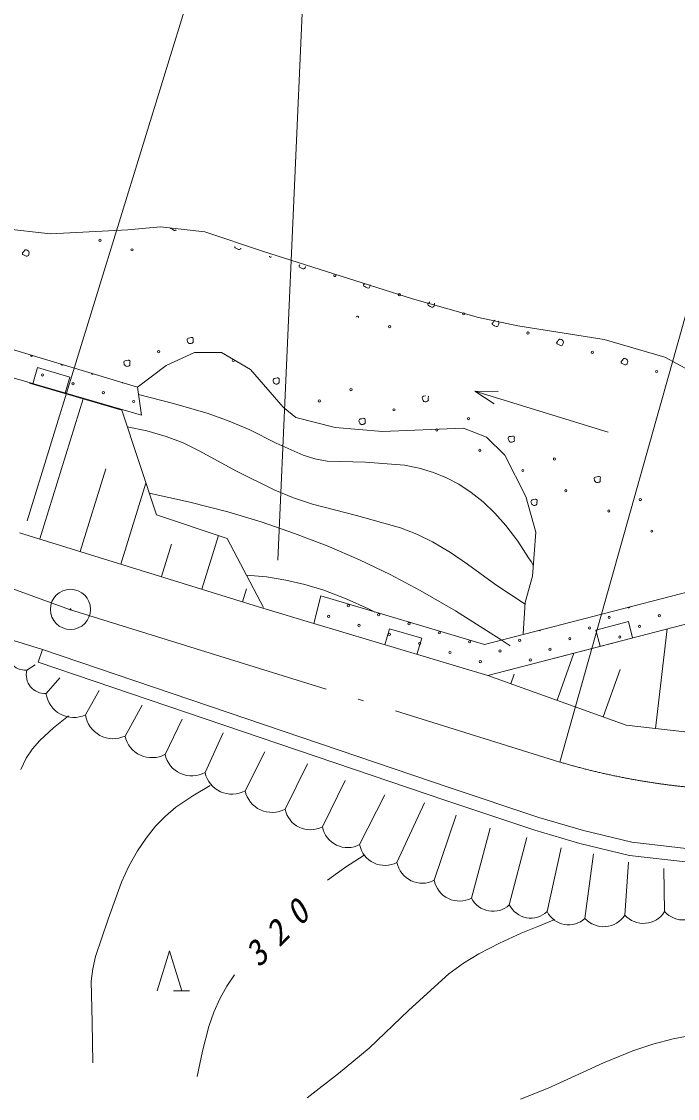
# Model space of a CAD drawing. Units: millimetres, scale not verified. Extents: x -625 to 692600, y -625 to 365855.
# Drawn here: x 460264 to 489551, y 229688 to 277794 of the extents above; entities that cross this region are included whole.
import ezdxf

# ---------------------------------------------------------------- set-up
doc = ezdxf.new("R2010")
doc.units = ezdxf.units.MM
doc.header["$LTSCALE"] = 1000
doc.linetypes.add('DASHED_SPACED', pattern=[12, 6, -6])
doc.linetypes.add('LONG_DASHED_DOTTED', pattern=[15.25, 12, -1.5, 0.25, -1.5])
doc.layers.add('S-SUV', color=7, linetype='Continuous', lineweight=13)
doc.styles.add('ＭＳ ゴシック', font='')
doc.styles.get('ＭＳ ゴシック').set_extended_font_data('MS Gothic')

msp = doc.modelspace()

# ---------------------------------------------------------------- linework, layer by layer
at = {"layer": 'S-SUV'}
for p, q in [((460521, 255488), (468671, 281997)), ((472962, 282012), (471713, 253733)), ((484305, 244713), (492213, 272863)), ((459428, 268543), (461559, 268313)), ((461559, 268313), (465015, 268486)), ((465015, 268486), (466466, 268630)), ((466466, 268630), (468453, 268399)), ((466932, 268543), (466918, 268563)), ((466962, 268527), (466932, 268543)), ((467016, 268501), (466962, 268527)), ((467078, 268466), (467016, 268501)), ((467125, 268464), (467078, 268466)), ((467156, 268480), (467125, 268464)), ((467169, 268494), (467156, 268480)), ((468453, 268399), (471016, 267535)), ((460305, 267457), (460339, 267492)), ((460339, 267492), (460362, 267519)), ((460362, 267519), (460378, 267542)), ((460378, 267542), (460390, 267566)), ((460390, 267566), (460410, 267584)), ((460410, 267584), (460423, 267594)), ((460423, 267594), (460444, 267597)), ((460444, 267597), (460464, 267593)), ((460464, 267593), (460486, 267590)), ((460486, 267590), (460520, 267582)), ((460520, 267582), (460559, 267556)), ((460559, 267556), (460582, 267531)), ((460582, 267531), (460596, 267506)), ((460596, 267506), (460601, 267458)), ((469784, 267727), (469786, 267750)), ((469793, 267704), (469784, 267727)), ((469806, 267685), (469793, 267704)), ((469836, 267669), (469806, 267685)), ((469890, 267642), (469836, 267669)), ((469952, 267608), (469890, 267642)), ((470000, 267605), (469952, 267608)), ((470030, 267622), (470000, 267605)), ((470053, 267645), (470030, 267622)), ((470062, 267671), (470053, 267645)), ((471016, 267535), (477726, 265404)), ((460302, 267429), (460305, 267457)), ((460311, 267405), (460302, 267429)), ((460324, 267386), (460311, 267405)), ((460354, 267370), (460324, 267386)), ((460408, 267344), (460354, 267370)), ((460470, 267309), (460408, 267344)), ((460518, 267307), (460470, 267309)), ((460548, 267323), (460518, 267307)), ((460570, 267346), (460548, 267323)), ((460583, 267383), (460570, 267346)), ((460595, 267417), (460583, 267383)), ((460601, 267458), (460595, 267417)), ((472658, 266869), (472661, 266897)), ((472667, 266846), (472658, 266869)), ((472661, 266897), (472688, 266924)), ((472681, 266826), (472667, 266846)), ((472711, 266810), (472681, 266826)), ((472765, 266784), (472711, 266810)), ((472827, 266749), (472765, 266784)), ((472874, 266747), (472827, 266749)), ((472905, 266763), (472874, 266747)), ((472927, 266786), (472905, 266763)), ((472940, 266823), (472927, 266786)), ((472949, 266849), (472940, 266823)), ((475533, 266010), (475536, 266038)), ((475536, 266038), (475570, 266073)), ((475570, 266073), (475592, 266099)), ((475831, 266031), (475826, 265999)), ((451208, 265737), (465439, 261462)), ((475542, 265987), (475533, 266010)), ((475555, 265968), (475542, 265987)), ((475585, 265951), (475555, 265968)), ((475639, 265925), (475585, 265951)), ((475701, 265891), (475639, 265925)), ((475749, 265888), (475701, 265891)), ((475779, 265904), (475749, 265888)), ((475802, 265928), (475779, 265904)), ((475814, 265964), (475802, 265928)), ((475826, 265999), (475814, 265964)), ((477726, 265404), (480663, 264569)), ((478407, 265151), (478410, 265179)), ((478416, 265128), (478407, 265151)), ((478410, 265179), (478445, 265214)), ((478430, 265109), (478416, 265128)), ((478460, 265093), (478430, 265109)), ((478445, 265214), (478468, 265241)), ((478514, 265067), (478460, 265093)), ((478468, 265241), (478484, 265264)), ((478484, 265264), (478489, 265276)), ((478576, 265032), (478514, 265067)), ((478676, 265069), (478654, 265046)), ((478689, 265106), (478676, 265069)), ((478701, 265140), (478689, 265106)), ((478707, 265181), (478701, 265140)), ((478703, 265216), (478707, 265181)), ((465615, 260203), (449099, 265005)), ((478623, 265029), (478576, 265032)), ((478654, 265046), (478623, 265029)), ((480663, 264569), (482420, 264195)), ((481282, 264293), (481285, 264321)), ((481291, 264270), (481282, 264293)), ((481285, 264321), (481319, 264356)), ((481304, 264250), (481291, 264270)), ((481334, 264234), (481304, 264250)), ((481319, 264356), (481342, 264383)), ((481388, 264208), (481334, 264234)), ((481342, 264383), (481358, 264406)), ((481358, 264406), (481370, 264430)), ((481370, 264430), (481390, 264448)), ((481450, 264173), (481388, 264208)), ((481498, 264171), (481450, 264173)), ((481528, 264187), (481498, 264171)), ((481551, 264210), (481528, 264187)), ((481551, 264407), (481563, 264395)), ((481563, 264247), (481551, 264210)), ((481563, 264395), (481576, 264370)), ((481575, 264282), (481563, 264247)), ((481581, 264322), (481575, 264282)), ((481576, 264370), (481581, 264322)), ((482420, 264195), (486278, 263590)), ((467657, 263600), (467672, 263631)), ((467672, 263631), (467712, 263657)), ((467712, 263657), (467782, 263666)), ((467782, 263666), (467841, 263677)), ((467841, 263677), (467875, 263682)), ((467875, 263682), (467897, 263674)), ((467897, 263674), (467918, 263661)), ((467918, 263661), (467932, 263637)), ((467932, 263637), (467925, 263588)), ((467653, 263568), (467657, 263600)), ((467665, 263531), (467653, 263568)), ((467675, 263496), (467665, 263531)), ((467695, 263459), (467675, 263496)), ((467727, 263424), (467695, 263459)), ((467753, 263412), (467727, 263424)), ((467786, 263405), (467753, 263412)), ((467833, 263408), (467786, 263405)), ((467865, 263422), (467833, 263408)), ((467885, 263432), (467865, 263422)), ((467904, 263441), (467885, 263432)), ((467919, 263456), (467904, 263441)), ((467924, 263472), (467919, 263456)), ((467925, 263588), (467923, 263553)), ((467923, 263553), (467924, 263525)), ((467924, 263525), (467929, 263498)), ((467929, 263498), (467924, 263472)), ((484156, 263434), (484159, 263462)), ((484166, 263411), (484156, 263434)), ((484159, 263462), (484194, 263497)), ((484179, 263392), (484166, 263411)), ((484209, 263375), (484179, 263392)), ((484194, 263497), (484217, 263524)), ((484263, 263349), (484209, 263375)), ((484217, 263524), (484233, 263547)), ((484233, 263547), (484244, 263571)), ((484244, 263571), (484264, 263590)), ((484325, 263315), (484263, 263349)), ((484264, 263590), (484278, 263599)), ((484278, 263599), (484298, 263602)), ((484298, 263602), (484319, 263599)), ((484319, 263599), (484341, 263595)), ((484372, 263312), (484325, 263315)), ((484341, 263595), (484375, 263587)), ((484403, 263329), (484372, 263312)), ((484375, 263587), (484414, 263562)), ((484425, 263352), (484403, 263329)), ((484414, 263562), (484437, 263536)), ((484438, 263388), (484425, 263352)), ((484437, 263536), (484451, 263511)), ((484450, 263423), (484438, 263388)), ((484456, 263464), (484450, 263423)), ((484451, 263511), (484456, 263464)), ((486278, 263590), (488992, 262804)), ((464959, 262650), (465019, 262661)), ((465019, 262661), (465052, 262666)), ((465052, 262666), (465074, 262658)), ((466721, 262434), (467989, 263008)), ((467989, 263008), (469196, 263008)), ((469196, 263008), (470494, 262253)), ((487069, 262639), (487091, 262665)), ((487091, 262665), (487107, 262688)), ((487107, 262688), (487119, 262713)), ((487119, 262713), (487139, 262731)), ((487139, 262731), (487152, 262741)), ((487152, 262741), (487173, 262744)), ((487173, 262744), (487193, 262740)), ((487193, 262740), (487215, 262736)), ((487215, 262736), (487249, 262728)), ((487249, 262728), (487289, 262703)), ((487289, 262703), (487312, 262678)), ((487312, 262678), (487325, 262653)), ((488992, 262804), (490087, 262199)), ((460975, 262333), (460766, 261613)), ((462416, 261914), (460975, 262333)), ((464830, 262551), (464835, 262583)), ((464842, 262515), (464830, 262551)), ((464835, 262583), (464849, 262615)), ((464853, 262480), (464842, 262515)), ((464849, 262615), (464889, 262641)), ((464872, 262443), (464853, 262480)), ((464905, 262408), (464872, 262443)), ((464889, 262641), (464959, 262650)), ((464930, 262396), (464905, 262408)), ((464964, 262389), (464930, 262396)), ((465011, 262392), (464964, 262389)), ((465043, 262406), (465011, 262392)), ((465062, 262416), (465043, 262406)), ((465081, 262425), (465062, 262416)), ((465074, 262658), (465095, 262645)), ((465096, 262440), (465081, 262425)), ((465095, 262645), (465110, 262621)), ((465101, 262456), (465096, 262440)), ((465103, 262572), (465100, 262536)), ((465100, 262536), (465101, 262509)), ((465101, 262509), (465106, 262482)), ((465106, 262482), (465101, 262456)), ((465110, 262621), (465103, 262572)), ((465439, 261462), (466721, 262434)), ((470494, 262253), (471944, 260562)), ((487031, 262576), (487034, 262604)), ((487040, 262552), (487031, 262576)), ((487034, 262604), (487069, 262639)), ((487053, 262533), (487040, 262552)), ((487083, 262517), (487053, 262533)), ((487137, 262491), (487083, 262517)), ((487199, 262456), (487137, 262491)), ((487247, 262454), (487199, 262456)), ((487277, 262470), (487247, 262454)), ((487300, 262493), (487277, 262470)), ((487312, 262530), (487300, 262493)), ((487324, 262564), (487312, 262530)), ((487330, 262605), (487324, 262564)), ((487325, 262653), (487330, 262605)), ((462206, 261194), (462416, 261914)), ((471492, 261761), (471496, 261793)), ((471503, 261724), (471492, 261761)), ((471496, 261793), (471511, 261824)), ((471514, 261689), (471503, 261724)), ((471511, 261824), (471550, 261850)), ((471550, 261850), (471621, 261860)), ((471621, 261860), (471680, 261871)), ((471680, 261871), (471714, 261875)), ((471714, 261875), (471736, 261868)), ((471736, 261868), (471757, 261854)), ((471757, 261854), (471771, 261830)), ((471764, 261781), (471762, 261746)), ((471762, 261746), (471763, 261718)), ((471763, 261718), (471768, 261692)), ((471771, 261830), (471764, 261781)), ((465439, 261462), (465615, 260203)), ((471534, 261653), (471514, 261689)), ((471566, 261618), (471534, 261653)), ((471592, 261606), (471566, 261618)), ((471625, 261599), (471592, 261606)), ((471672, 261602), (471625, 261599)), ((471704, 261616), (471672, 261602)), ((471724, 261625), (471704, 261616)), ((471742, 261635), (471724, 261625)), ((471757, 261649), (471742, 261635)), ((471762, 261665), (471757, 261649)), ((471768, 261692), (471762, 261665)), ((486461, 259458), (480501, 261283)), ((481373, 260715), (480501, 261283)), ((480501, 261283), (481540, 261263)), ((461074, 254680), (463014, 260940)), ((465486, 261127), (467050, 260732)), ((478153, 260971), (478158, 261003)), ((478165, 260934), (478153, 260971)), ((478158, 261003), (478172, 261034)), ((478176, 260899), (478165, 260934)), ((478172, 261034), (478212, 261060)), ((478195, 260862), (478176, 260899)), ((478227, 260827), (478195, 260862)), ((478212, 261060), (478282, 261069)), ((478253, 260815), (478227, 260827)), ((478287, 260809), (478253, 260815)), ((478282, 261069), (478298, 261072)), ((478334, 260811), (478287, 260809)), ((478366, 260825), (478334, 260811)), ((478385, 260835), (478366, 260825)), ((478404, 260845), (478385, 260835)), ((478419, 260859), (478404, 260845)), ((478424, 260875), (478419, 260859)), ((478421, 261059), (478433, 261040)), ((478426, 260991), (478423, 260956)), ((478423, 260956), (478424, 260928)), ((478424, 260928), (478429, 260902)), ((478429, 260902), (478424, 260875)), ((478433, 261040), (478426, 260991)), ((467050, 260732), (468598, 260279)), ((468598, 260279), (469528, 259949)), ((471944, 260562), (472517, 260110)), ((469528, 259949), (470451, 259558)), ((472517, 260110), (474268, 259657)), ((475331, 259955), (475335, 259987)), ((475342, 259918), (475331, 259955)), ((475335, 259987), (475350, 260018)), ((475353, 259883), (475342, 259918)), ((475350, 260018), (475389, 260044)), ((475372, 259846), (475353, 259883)), ((475405, 259811), (475372, 259846)), ((475389, 260044), (475460, 260053)), ((475431, 259799), (475405, 259811)), ((475464, 259792), (475431, 259799)), ((475460, 260053), (475519, 260064)), ((475511, 259795), (475464, 259792)), ((475543, 259809), (475511, 259795)), ((475519, 260064), (475553, 260069)), ((475563, 259819), (475543, 259809)), ((475553, 260069), (475575, 260061)), ((475581, 259828), (475563, 259819)), ((475575, 260061), (475596, 260048)), ((475596, 259843), (475581, 259828)), ((475596, 260048), (475610, 260024)), ((475601, 259859), (475596, 259843)), ((475603, 259975), (475600, 259940)), ((475600, 259940), (475601, 259912)), ((475601, 259912), (475606, 259885)), ((475606, 259885), (475601, 259859)), ((475610, 260024), (475603, 259975)), ((464983, 259693), (465864, 259505)), ((465864, 259505), (466725, 259260)), ((470451, 259558), (471636, 258958)), ((474268, 259657), (476381, 259476)), ((476381, 259476), (480004, 259627)), ((480004, 259627), (481030, 259234)), ((466725, 259260), (467474, 258970)), ((467474, 258970), (468202, 258624)), ((471636, 258958), (472840, 258417)), ((481030, 259234), (481845, 258419)), ((481992, 259164), (481996, 259196)), ((482004, 259127), (481992, 259164)), ((481996, 259196), (482011, 259227)), ((482015, 259092), (482004, 259127)), ((482011, 259227), (482051, 259254)), ((482034, 259056), (482015, 259092)), ((482066, 259021), (482034, 259056)), ((482051, 259254), (482121, 259263)), ((482092, 259009), (482066, 259021)), ((482125, 259002), (482092, 259009)), ((482121, 259263), (482180, 259274)), ((482172, 259005), (482125, 259002)), ((482205, 259019), (482172, 259005)), ((482180, 259274), (482214, 259279)), ((482224, 259029), (482205, 259019)), ((482214, 259279), (482236, 259271)), ((482243, 259038), (482224, 259029)), ((482236, 259271), (482257, 259258)), ((482258, 259053), (482243, 259038)), ((482257, 259258), (482272, 259233)), ((482263, 259068), (482258, 259053)), ((482264, 259185), (482262, 259149)), ((482262, 259149), (482263, 259121)), ((482263, 259121), (482268, 259095)), ((482268, 259095), (482263, 259068)), ((482272, 259233), (482264, 259185)), ((468202, 258624), (469868, 257714)), ((472840, 258417), (473366, 258261)), ((481845, 258419), (482781, 256577)), ((473366, 258261), (473915, 258162)), ((473915, 258162), (475624, 258104)), ((475624, 258104), (477363, 257984)), ((477363, 257984), (478023, 257847)), ((462884, 254119), (464028, 257810)), ((469868, 257714), (471570, 256854)), ((478023, 257847), (478665, 257652)), ((478665, 257652), (479238, 257416)), ((479238, 257416), (479785, 257126)), ((485831, 257358), (485835, 257390)), ((485835, 257390), (485850, 257421)), ((485850, 257421), (485890, 257447)), ((485890, 257447), (485960, 257456)), ((485960, 257456), (486019, 257467)), ((486019, 257467), (486053, 257472)), ((486053, 257472), (486075, 257464)), ((486075, 257464), (486096, 257451)), ((486096, 257451), (486110, 257427)), ((486103, 257378), (486101, 257343)), ((486110, 257427), (486103, 257378)), ((464695, 253558), (465817, 257176)), ((479785, 257126), (480345, 256755)), ((485843, 257321), (485831, 257358)), ((485853, 257286), (485843, 257321)), ((485873, 257249), (485853, 257286)), ((485905, 257214), (485873, 257249)), ((485931, 257202), (485905, 257214)), ((485964, 257196), (485931, 257202)), ((486011, 257198), (485964, 257196)), ((486043, 257212), (486011, 257198)), ((486063, 257222), (486043, 257212)), ((486082, 257232), (486063, 257222)), ((486097, 257246), (486082, 257232)), ((486102, 257262), (486097, 257246)), ((486101, 257343), (486102, 257315)), ((486102, 257315), (486107, 257289)), ((486107, 257289), (486102, 257262)), ((465966, 256724), (467721, 256336)), ((471570, 256854), (472400, 256512)), ((472400, 256512), (473249, 256228)), ((480345, 256755), (480871, 256334)), ((482781, 256577), (483234, 254977)), ((483013, 256374), (483027, 256405)), ((483027, 256405), (483067, 256431)), ((483067, 256431), (483137, 256440)), ((483137, 256440), (483197, 256451)), ((483197, 256451), (483230, 256456)), ((483230, 256456), (483252, 256448)), ((483252, 256448), (483273, 256435)), ((483273, 256435), (483288, 256411)), ((483288, 256411), (483281, 256362)), ((467721, 256336), (469473, 255887)), ((473249, 256228), (475222, 255735)), ((480871, 256334), (481401, 255829)), ((483008, 256342), (483013, 256374)), ((483020, 256305), (483008, 256342)), ((483031, 256270), (483020, 256305)), ((483050, 256233), (483031, 256270)), ((483082, 256198), (483050, 256233)), ((483108, 256186), (483082, 256198)), ((483142, 256179), (483108, 256186)), ((483189, 256182), (483142, 256179)), ((483221, 256196), (483189, 256182)), ((483240, 256206), (483221, 256196)), ((483259, 256215), (483240, 256206)), ((483274, 256230), (483259, 256215)), ((483279, 256246), (483274, 256230)), ((483281, 256362), (483278, 256327)), ((483278, 256327), (483279, 256299)), ((483279, 256299), (483284, 256272)), ((483284, 256272), (483279, 256246)), ((469473, 255887), (470968, 255438)), ((475222, 255735), (477188, 255182)), ((481401, 255829), (481885, 255286)), ((470968, 255438), (472455, 254929)), ((477188, 255182), (477914, 254897)), ((481885, 255286), (482420, 254580)), ((483234, 254977), (483083, 253015)), ((471032, 251593), (460168, 254961)), ((468316, 252435), (469058, 254828)), ((472455, 254929), (473912, 254367)), ((477914, 254897), (478621, 254555)), ((478621, 254555), (479415, 254077)), ((482420, 254580), (482907, 253838)), ((466506, 252997), (466958, 254455)), ((473912, 254367), (475354, 253745)), ((479415, 254077), (480178, 253548)), ((475354, 253745), (476726, 253090)), ((480178, 253548), (481446, 252636)), ((482907, 253838), (483012, 253667)), ((483012, 253667), (483119, 253487)), ((470310, 253058), (471195, 252982)), ((476726, 253090), (478069, 252382)), ((471195, 252982), (472072, 252847)), ((472072, 252847), (472917, 252647)), ((472917, 252647), (473758, 252386)), ((480932, 249972), (492511, 252957)), ((481446, 252636), (482747, 251768)), ((483083, 253015), (482751, 251838)), ((470127, 251874), (470306, 252452)), ((473315, 250898), (473623, 252134)), ((473623, 252134), (480932, 249972)), ((473758, 252386), (474766, 252000)), ((478069, 252382), (479639, 251465)), ((474766, 252000), (475758, 251555)), ((482751, 251838), (482661, 250449)), ((471032, 251593), (473315, 250898)), ((475758, 251555), (475902, 251486)), ((475902, 251486), (476046, 251417)), ((479639, 251465), (481187, 250492)), ((492563, 251567), (481086, 248582)), ((481086, 248582), (473315, 250898)), ((476696, 250673), (476482, 249955)), ((478133, 250245), (476696, 250673)), ((487362, 250990), (485910, 250612)), ((487550, 250264), (487362, 250990)), ((488574, 246215), (489098, 250666)), ((477919, 249526), (478133, 250245)), ((481187, 250492), (481632, 250205)), ((481632, 250205), (482085, 249911)), ((485910, 250612), (486099, 249886)), ((459910, 250144), (461202, 249740)), ((461202, 249740), (461009, 249172)), ((461202, 249740), (479402, 243559)), ((484174, 247476), (484929, 249582)), ((460497, 248814), (460879, 249051)), ((479210, 242991), (461009, 249172)), ((486233, 246738), (486987, 248844)), ((461356, 247774), (461975, 248484)), ((487262, 246369), (481086, 248582)), ((482115, 248214), (482266, 248635)), ((463120, 246824), (463736, 247916)), ((464884, 245874), (465653, 247251)), ((462354, 246773), (461689, 246243)), ((466671, 245059), (467433, 246625)), ((489887, 246061), (487262, 246369)), ((461689, 246243), (461077, 245679)), ((468458, 244245), (469269, 246027)), ((461077, 245679), (460750, 245300)), ((460473, 244888), (460226, 244388)), ((460750, 245300), (460473, 244888)), ((470245, 243431), (471128, 245166)), ((472031, 242617), (473026, 244638)), ((468690, 243666), (467905, 243205)), ((473696, 241821), (474708, 243895)), ((479402, 243559), (483363, 242239)), ((467905, 243205), (467157, 242697)), ((475361, 241025), (476488, 243249)), ((483184, 241666), (479210, 242991)), ((467157, 242697), (466685, 242298)), ((477025, 240228), (478249, 242897)), ((466685, 242298), (466252, 241852)), ((478690, 239432), (479677, 242349)), ((483363, 242239), (485351, 241657)), ((466252, 241852), (465823, 241319)), ((480355, 238636), (481189, 241762)), ((485195, 241077), (483184, 241666)), ((485351, 241657), (487508, 241130)), ((465823, 241319), (465442, 240749)), ((482043, 238335), (482832, 241351)), ((487403, 240538), (485195, 241077)), ((487508, 241130), (490071, 240841)), ((465442, 240749), (465060, 240057)), ((474722, 240015), (475566, 240552)), ((483732, 238033), (484358, 240882)), ((485421, 237731), (485806, 240608)), ((490044, 240240), (487403, 240538)), ((465060, 240057), (464734, 239342)), ((487200, 237882), (487371, 240236)), ((473919, 239445), (474722, 240015)), ((488979, 238033), (488936, 239962)), ((464734, 239342), (464126, 237704)), ((464126, 237704), (463568, 236025)), ((483322, 237376), (484075, 237677)), ((482575, 237066), (483322, 237376)), ((481605, 236628), (482575, 237066)), ((466325, 234493), (466874, 236288)), ((466874, 236288), (467423, 234493)), ((480678, 236144), (481605, 236628)), ((463568, 236025), (463442, 235484)), ((479347, 235255), (479996, 235724)), ((479996, 235724), (480678, 236144)), ((463442, 235484), (463375, 234925)), ((477552, 233625), (479347, 235255)), ((463375, 234925), (463415, 233103)), ((469426, 234703), (469769, 235211)), ((467050, 234493), (467770, 234493)), ((469126, 234173), (469426, 234703)), ((468845, 233546), (469126, 234173)), ((468622, 232901), (468845, 233546)), ((475788, 231941), (477552, 233625)), ((463415, 233103), (463443, 231275)), ((468337, 231794), (468622, 232901)), ((489365, 232349), (490221, 232511)), ((474422, 230805), (475788, 231941)), ((487560, 231815), (488454, 232111)), ((488454, 232111), (489365, 232349)), ((468111, 230669), (468337, 231794)), ((486253, 231283), (487560, 231815)), ((484981, 230700), (486253, 231283)), ((473020, 229717), (474422, 230805)), ((483772, 230151), (484981, 230700)), ((482542, 229658), (483772, 230151))]:
    msp.add_line(p, q, dxfattribs=at)
at = {"layer": 'S-SUV', "linetype": 'DASHED_SPACED'}
for p, q in [((449099, 265005), (464736, 260437)), ((464736, 260437), (466288, 255752)), ((466288, 255752), (469451, 254697)), ((469451, 254697), (471062, 251623)), ((481086, 248582), (492563, 251567))]:
    msp.add_line(p, q, dxfattribs=at)
at = {"layer": 'S-SUV', "linetype": 'LONG_DASHED_DOTTED'}
for p, q in [((444755, 257955), (462407, 251535)), ((462407, 251535), (484305, 244713))]:
    msp.add_line(p, q, dxfattribs=at)
at = {"layer": 'S-SUV'}
for centre, radius in [((463763, 268023), 49.8), ((465200, 267594), 49.8), ((477128, 265597), 49.8), ((480002, 264738), 49.8), ((476698, 264160), 49.8), ((482877, 263880), 49.8), ((466390, 263046), 49.8), ((469720, 262651), 49.8), ((485751, 263021), 49.8), ((488626, 262162), 49.8), ((461200, 262007), 49.8), ((462558, 261612), 49.8), ((463916, 261217), 49.8), ((474970, 261353), 49.8), ((465274, 260822), 49.8), ((473559, 260845), 49.8), ((476890, 260449), 49.8), ((480221, 260054), 49.8), ((478809, 259546), 49.8), ((480729, 258643), 49.8), ((484059, 258248), 49.8), ((482648, 257740), 49.8), ((484568, 256836), 49.8), ((487898, 256441), 49.8), ((486487, 255933), 49.8), ((488406, 255030), 49.8), ((462449, 251535), 896), ((474853, 251700), 49.8), ((462449, 251535), 27), ((473973, 251224), 49.8), ((476208, 251296), 49.8), ((486503, 251179), 49.8), ((488738, 251251), 49.8), ((475328, 250820), 49.8), ((477563, 250892), 49.8), ((485623, 250703), 49.8), ((487858, 250775), 49.8), ((476684, 250416), 49.8), ((478919, 250488), 49.8), ((482509, 250156), 49.8), ((484744, 250228), 49.8), ((486979, 250299), 49.8), ((478039, 250012), 49.8), ((480274, 250084), 49.8), ((481629, 249680), 49.8), ((483864, 249752), 49.8), ((479394, 249608), 49.8), ((480750, 249204), 49.8), ((482985, 249276), 49.8)]:
    msp.add_circle(centre, radius, dxfattribs=at)
for centre, radius, start, end in [((471379, 267314), 49.8, 184.1926, 324.0333), ((474253, 266455), 49.8, 137.6863, 10.6278), ((475261, 264589), 49.8, 318.9615, 178.3366), ((460719, 262883), 49.8, 167.2001, 339.3583), ((462077, 262489), 49.8, 181.95, 324.6084), ((463435, 262094), 49.8, 198.1606, 308.3978), ((464793, 261699), 49.8, 218.729, 287.8294), ((487383, 251655), 49.8, 217.1487, 351.7609), ((483388, 250632), 49.8, 225.115, 343.7946), ((460457, 249656), 843, 166.4296, 272.6898), ((461316, 248616), 843, 166.4296, 272.6898), ((482105, 248801), 49.8, 80.5188, 128.6392), ((462595, 247962), 1254, 188.6528, 294.7457), ((464360, 247012), 1254, 188.6528, 294.7457), ((466083, 246137), 1227, 192.3713, 298.6315), ((467870, 245322), 1227, 192.3713, 298.6315), ((469657, 244508), 1227, 192.3713, 298.6315), ((471443, 243694), 1227, 192.3713, 298.6315), ((473162, 242843), 1153, 191.3099, 297.5701), ((474827, 242047), 1153, 191.3099, 297.5701), ((476492, 241251), 1153, 191.3099, 297.5701), ((478156, 240455), 1153, 191.3099, 297.5701), ((479821, 239658), 1153, 191.3099, 297.5701), ((481312, 239119), 1072, 206.7452, 313.0054), ((483001, 238817), 1072, 206.7452, 313.0054), ((489812, 238776), 1116, 221.7139, 327.9741), ((484690, 238515), 1072, 206.7452, 313.0054), ((486254, 238474), 1116, 221.7139, 327.9741), ((488033, 238625), 1116, 221.7139, 327.9741)]:
    msp.add_arc(centre, radius, start, end, dxfattribs=at)
at = {"layer": 'S-SUV', "linetype": 'LONG_DASHED_DOTTED'}
msp.add_arc((493108, 274541), 31100, 253.5567, 298.985, dxfattribs=at)

# ---------------------------------------------------------------- texts
at = {"layer": 'S-SUV', "insert": (470870, 235482), "char_height": 1100, "attachment_point": 7, "rotation": 45.1, "style": 'ＭＳ ゴシック'}
msp.add_mtext('\\T1.73;\\Q15;320', dxfattribs=at)

doc.saveas('drawing.dxf')
